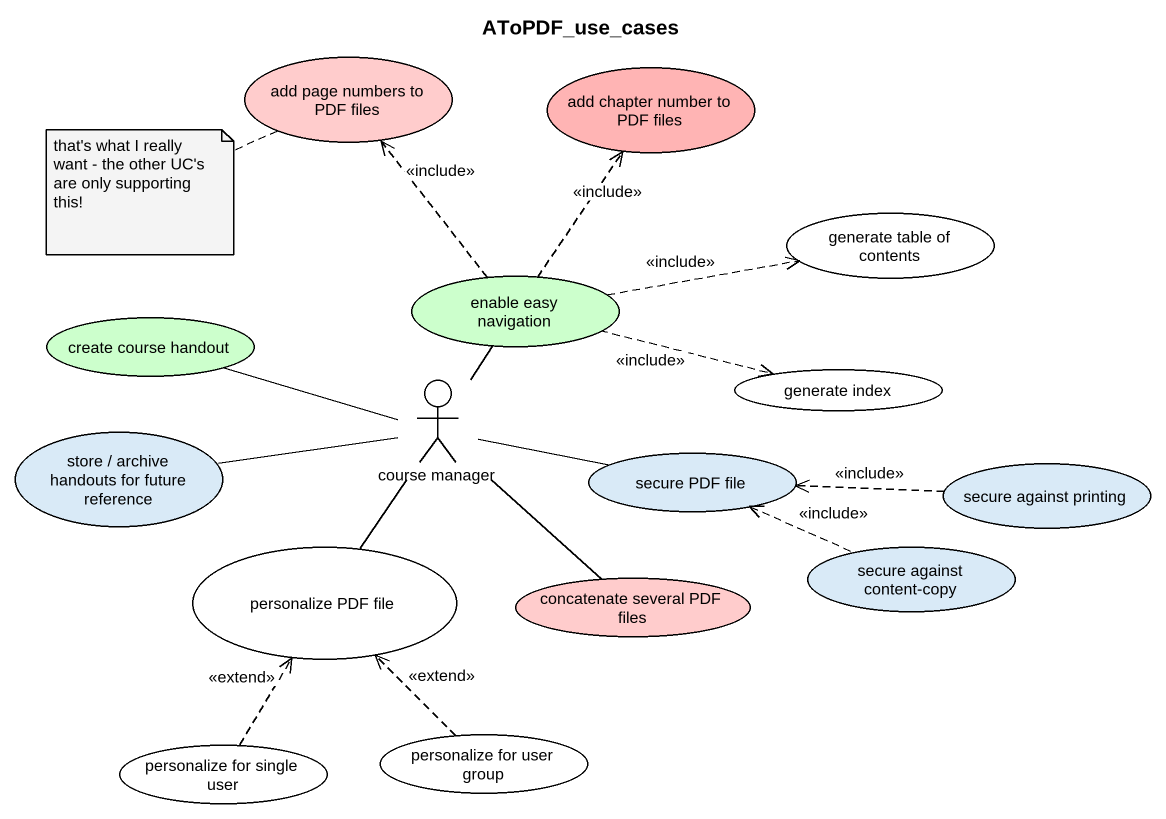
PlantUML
@startuml
title AToPDF_use_cases
usecase "add page numbers to PDF files" as add_page_numbers_to_PDF #FFCCCC
usecase "add chapter number to PDF files" as add_chapter_number_to_PDF #FFB4B4
usecase "generate table of contents" as generate_table_of_contents #FFFFFF
usecase "enable easy navigation" as enable_easy_navigation #CCFFCC
usecase "create course handout" as create_course_handout #CCFFCC
actor "course manager" as course_manager
usecase "generate index" as generate_index #FFFFFF
usecase "store / archive handouts for future reference" as store_archive_handouts_for
usecase "secure PDF file" as secure_PDF_file
usecase "secure against printing" as secure_against_printing
usecase "personalize PDF file" as personalize_PDF_file #FFFFFF
usecase "secure against content-copy" as secure_against_content_copy
usecase "concatenate several PDF files" as concatenate_several_PDF #FFCCCC
usecase "personalize for single user" as personalize_for_single_user #FFFFFF
usecase "personalize for user group" as personalize_for_user_group #FFFFFF
enable_easy_navigation .up.> add_page_numbers_to_PDF : <<include>>
enable_easy_navigation .up.> add_chapter_number_to_PDF : <<include>>
enable_easy_navigation .right.> generate_table_of_contents : <<include>>
enable_easy_navigation .right.> generate_index : <<include>>
create_course_handout -right- course_manager
course_manager -up- enable_easy_navigation
course_manager -right- secure_PDF_file
course_manager -- personalize_PDF_file
course_manager -- concatenate_several_PDF
store_archive_handouts_for -right- course_manager
secure_against_printing .left.> secure_PDF_file : <<include>>
secure_against_content_copy .left.> secure_PDF_file : <<include>>
personalize_for_single_user .up.> personalize_PDF_file : <<extend>>
personalize_for_user_group .up.> personalize_PDF_file : <<extend>>
note left of add_page_numbers_to_PDF
  that's what I really
  want - the other UC's are only supporting this!
end note
@enduml
